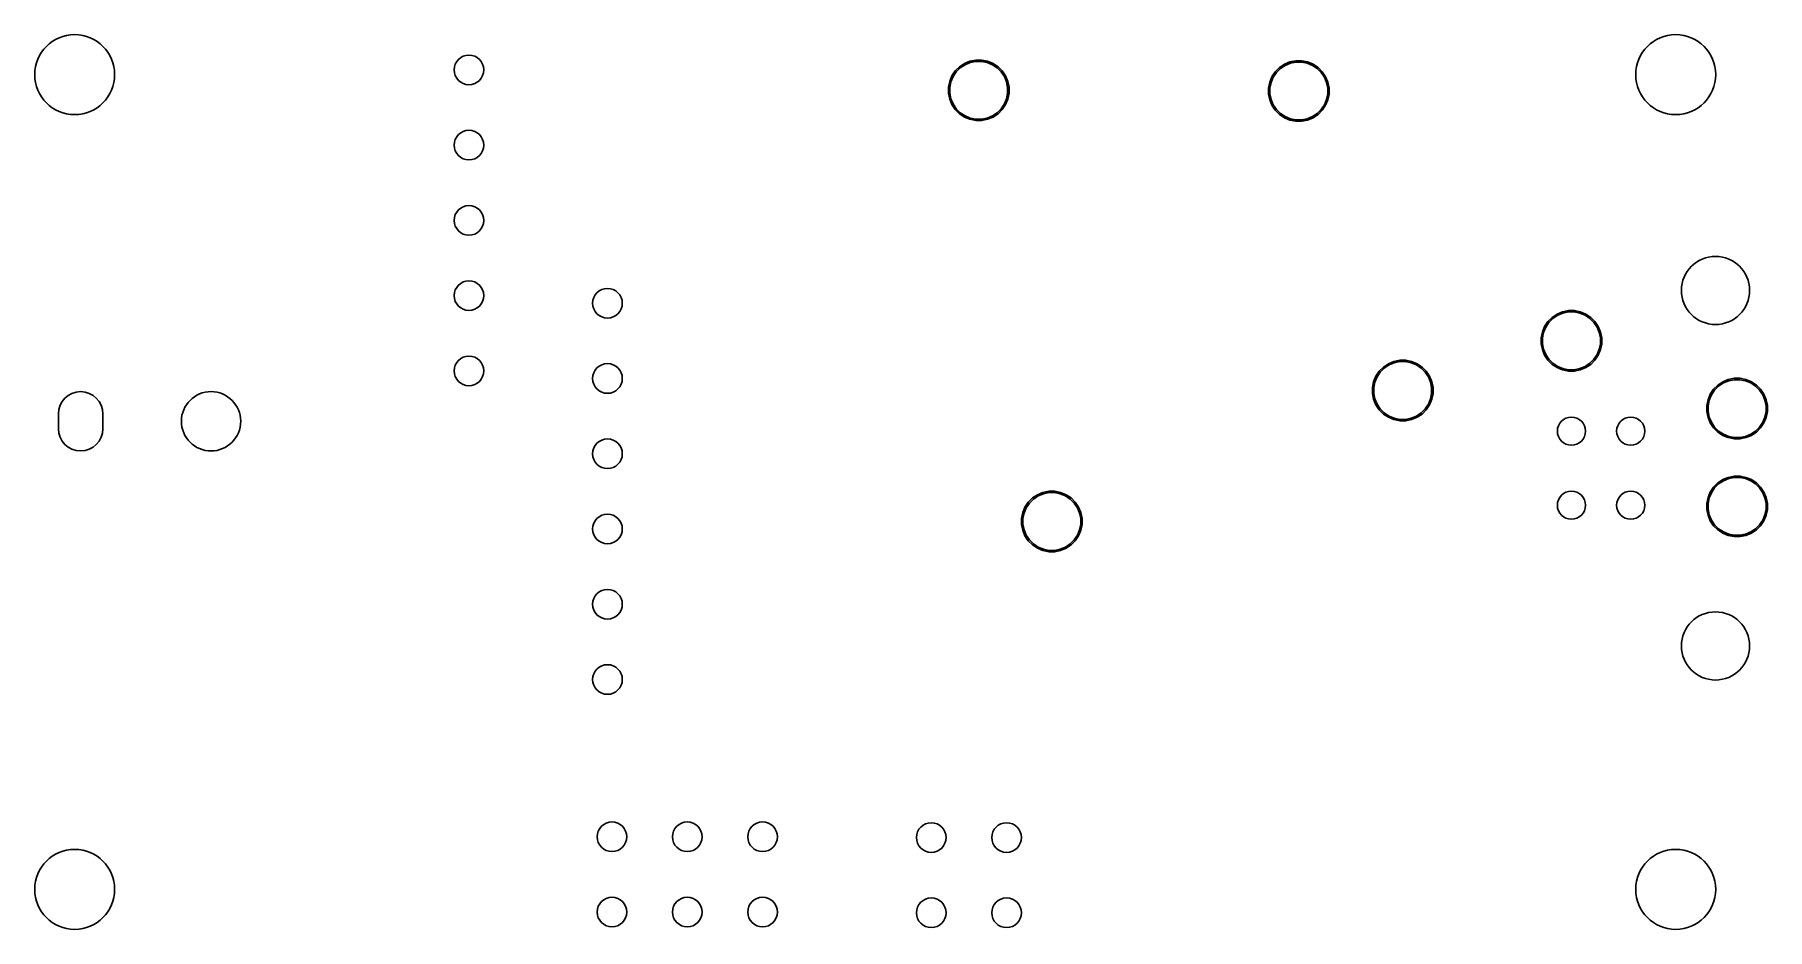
# Model space of a CAD drawing. Header units: inches. Extents: x 4.79 to 7.09, y -3.87 to -2.68.
import ezdxf

# ---------------------------------------------------------------- set-up
doc = ezdxf.new("R2010")
doc.units = ezdxf.units.IN
doc.header["$MEASUREMENT"] = 0
doc.layers.add('BLACK', color=250, linetype='CONTINUOUS')

msp = doc.modelspace()

# ---------------------------------------------------------------- linework, layer by layer
at = {"layer": 'BLACK', "linetype": 'CONTINUOUS'}
for p, q in [((6.0074, -2.738), (6.0118, -2.7314)), ((6.0132, -2.7325), (6.009, -2.7388)), ((6.0118, -2.7314), (6.0174, -2.7258)), ((6.0185, -2.7272), (6.0132, -2.7325)), ((6.0174, -2.7258), (6.024, -2.7214)), ((6.0248, -2.723), (6.0185, -2.7272)), ((6.024, -2.7214), (6.0313, -2.7184)), ((6.0318, -2.7201), (6.0248, -2.723)), ((6.0313, -2.7184), (6.039, -2.7168)), ((6.0392, -2.7186), (6.0318, -2.7201)), ((6.039, -2.7168), (6.047, -2.7168)), ((6.0468, -2.7186), (6.0392, -2.7186)), ((6.0542, -2.7201), (6.0468, -2.7186)), ((6.047, -2.7168), (6.0547, -2.7184)), ((6.0612, -2.723), (6.0542, -2.7201)), ((6.0547, -2.7184), (6.062, -2.7214)), ((6.0675, -2.7272), (6.0612, -2.723)), ((6.062, -2.7214), (6.0686, -2.7258)), ((6.0728, -2.7325), (6.0675, -2.7272)), ((6.0686, -2.7258), (6.0742, -2.7314)), ((6.077, -2.7388), (6.0728, -2.7325)), ((6.0742, -2.7314), (6.0786, -2.738)), ((6.4324, -2.739), (6.4368, -2.7324)), ((6.4382, -2.7335), (6.434, -2.7398)), ((6.4368, -2.7324), (6.4424, -2.7268)), ((6.4435, -2.7282), (6.4382, -2.7335)), ((6.4424, -2.7268), (6.449, -2.7224)), ((6.4498, -2.724), (6.4435, -2.7282)), ((6.449, -2.7224), (6.4563, -2.7194)), ((6.4568, -2.7211), (6.4498, -2.724)), ((6.4563, -2.7194), (6.464, -2.7178)), ((6.4642, -2.7196), (6.4568, -2.7211)), ((6.464, -2.7178), (6.472, -2.7178)), ((6.4718, -2.7196), (6.4642, -2.7196)), ((6.4792, -2.7211), (6.4718, -2.7196)), ((6.472, -2.7178), (6.4797, -2.7194)), ((6.4862, -2.724), (6.4792, -2.7211)), ((6.4797, -2.7194), (6.487, -2.7224)), ((6.4925, -2.7282), (6.4862, -2.724)), ((6.487, -2.7224), (6.4936, -2.7268)), ((6.4978, -2.7335), (6.4925, -2.7282)), ((6.4936, -2.7268), (6.4992, -2.7324)), ((6.502, -2.7398), (6.4978, -2.7335)), ((6.4992, -2.7324), (6.5036, -2.739)), ((6.0028, -2.753), (6.0044, -2.7453)), ((6.0028, -2.7532), (6.0028, -2.753)), ((6.0028, -2.761), (6.0028, -2.7532)), ((6.0044, -2.7453), (6.0074, -2.738)), ((6.0061, -2.7458), (6.0046, -2.7532)), ((6.0046, -2.7532), (6.0046, -2.7608)), ((6.0046, -2.7608), (6.0061, -2.7682)), ((6.009, -2.7388), (6.0061, -2.7458)), ((6.0799, -2.7458), (6.077, -2.7388)), ((6.0786, -2.738), (6.0816, -2.7453)), ((6.0814, -2.7532), (6.0799, -2.7458)), ((6.0799, -2.7682), (6.0814, -2.7608)), ((6.0814, -2.7608), (6.0814, -2.7532)), ((6.0816, -2.7453), (6.0832, -2.753)), ((6.0832, -2.753), (6.0832, -2.761)), ((6.4278, -2.754), (6.4294, -2.7463)), ((6.4278, -2.7542), (6.4278, -2.754)), ((6.4278, -2.762), (6.4278, -2.7542)), ((6.4294, -2.7463), (6.4324, -2.739)), ((6.4311, -2.7468), (6.4296, -2.7542)), ((6.4296, -2.7542), (6.4296, -2.7618)), ((6.434, -2.7398), (6.4311, -2.7468)), ((6.5049, -2.7468), (6.502, -2.7398)), ((6.5036, -2.739), (6.5066, -2.7463)), ((6.5064, -2.7542), (6.5049, -2.7468)), ((6.5064, -2.7618), (6.5064, -2.7542)), ((6.5066, -2.7463), (6.5082, -2.754)), ((6.5082, -2.754), (6.5082, -2.762)), ((6.0044, -2.7687), (6.0028, -2.761)), ((6.0074, -2.776), (6.0044, -2.7687)), ((6.0061, -2.7682), (6.009, -2.7752)), ((6.0118, -2.7826), (6.0074, -2.776)), ((6.009, -2.7752), (6.0132, -2.7815)), ((6.0174, -2.7882), (6.0118, -2.7826)), ((6.0132, -2.7815), (6.0185, -2.7868)), ((6.0675, -2.7868), (6.0728, -2.7815)), ((6.0742, -2.7826), (6.0686, -2.7882)), ((6.0728, -2.7815), (6.077, -2.7752)), ((6.0786, -2.776), (6.0742, -2.7826)), ((6.077, -2.7752), (6.0799, -2.7682)), ((6.0816, -2.7687), (6.0786, -2.776)), ((6.0832, -2.761), (6.0816, -2.7687)), ((6.4294, -2.7697), (6.4278, -2.762)), ((6.4324, -2.777), (6.4294, -2.7697)), ((6.4296, -2.7618), (6.4311, -2.7692)), ((6.4311, -2.7692), (6.434, -2.7762)), ((6.4368, -2.7836), (6.4324, -2.777)), ((6.434, -2.7762), (6.4382, -2.7825)), ((6.4424, -2.7892), (6.4368, -2.7836)), ((6.4382, -2.7825), (6.4435, -2.7878)), ((6.4925, -2.7878), (6.4978, -2.7825)), ((6.4992, -2.7836), (6.4936, -2.7892)), ((6.4978, -2.7825), (6.502, -2.7762)), ((6.5036, -2.777), (6.4992, -2.7836)), ((6.502, -2.7762), (6.5049, -2.7692)), ((6.5066, -2.7697), (6.5036, -2.777)), ((6.5049, -2.7692), (6.5064, -2.7618)), ((6.5082, -2.762), (6.5066, -2.7697)), ((6.024, -2.7926), (6.0174, -2.7882)), ((6.0185, -2.7868), (6.0248, -2.791)), ((6.0313, -2.7956), (6.024, -2.7926)), ((6.0248, -2.791), (6.0318, -2.7939)), ((6.039, -2.7972), (6.0313, -2.7956)), ((6.0318, -2.7939), (6.0392, -2.7954)), ((6.047, -2.7972), (6.039, -2.7972)), ((6.0392, -2.7954), (6.0468, -2.7954)), ((6.0468, -2.7954), (6.0542, -2.7939)), ((6.0547, -2.7956), (6.047, -2.7972)), ((6.0542, -2.7939), (6.0612, -2.791)), ((6.062, -2.7926), (6.0547, -2.7956)), ((6.0612, -2.791), (6.0675, -2.7868)), ((6.0686, -2.7882), (6.062, -2.7926)), ((6.449, -2.7936), (6.4424, -2.7892)), ((6.4435, -2.7878), (6.4498, -2.792)), ((6.4563, -2.7966), (6.449, -2.7936)), ((6.4498, -2.792), (6.4568, -2.7949)), ((6.464, -2.7982), (6.4563, -2.7966)), ((6.4568, -2.7949), (6.4642, -2.7964)), ((6.472, -2.7982), (6.464, -2.7982)), ((6.4642, -2.7964), (6.4718, -2.7964)), ((6.4718, -2.7964), (6.4792, -2.7949)), ((6.4797, -2.7966), (6.472, -2.7982)), ((6.4792, -2.7949), (6.4862, -2.792)), ((6.487, -2.7936), (6.4797, -2.7966)), ((6.4862, -2.792), (6.4925, -2.7878)), ((6.4936, -2.7892), (6.487, -2.7936)), ((6.7988, -3.0644), (6.8044, -3.0588)), ((6.8044, -3.0588), (6.811, -3.0544)), ((6.8118, -3.056), (6.8055, -3.0602)), ((6.811, -3.0544), (6.8183, -3.0514)), ((6.8188, -3.0531), (6.8118, -3.056)), ((6.8183, -3.0514), (6.826, -3.0498)), ((6.8262, -3.0516), (6.8188, -3.0531)), ((6.826, -3.0498), (6.834, -3.0498)), ((6.8338, -3.0516), (6.8262, -3.0516)), ((6.8412, -3.0531), (6.8338, -3.0516)), ((6.834, -3.0498), (6.8417, -3.0514)), ((6.8482, -3.056), (6.8412, -3.0531)), ((6.8417, -3.0514), (6.849, -3.0544)), ((6.8545, -3.0602), (6.8482, -3.056)), ((6.849, -3.0544), (6.8556, -3.0588)), ((6.8556, -3.0588), (6.8612, -3.0644)), ((6.7898, -3.086), (6.7914, -3.0783)), ((6.7914, -3.0783), (6.7944, -3.071)), ((6.7931, -3.0788), (6.7916, -3.0862)), ((6.796, -3.0718), (6.7931, -3.0788)), ((6.7944, -3.071), (6.7988, -3.0644)), ((6.8002, -3.0655), (6.796, -3.0718)), ((6.8055, -3.0602), (6.8002, -3.0655)), ((6.8598, -3.0655), (6.8545, -3.0602)), ((6.864, -3.0718), (6.8598, -3.0655)), ((6.8612, -3.0644), (6.8656, -3.071)), ((6.8669, -3.0788), (6.864, -3.0718)), ((6.8656, -3.071), (6.8686, -3.0783)), ((6.8684, -3.0862), (6.8669, -3.0788)), ((6.8686, -3.0783), (6.8702, -3.086)), ((6.7898, -3.0862), (6.7898, -3.086)), ((6.7898, -3.094), (6.7898, -3.0862)), ((6.7914, -3.1017), (6.7898, -3.094)), ((6.7944, -3.109), (6.7914, -3.1017)), ((6.7916, -3.0862), (6.7916, -3.0938)), ((6.7916, -3.0938), (6.7931, -3.1012)), ((6.7931, -3.1012), (6.796, -3.1082)), ((6.864, -3.1082), (6.8669, -3.1012)), ((6.8686, -3.1017), (6.8656, -3.109)), ((6.8669, -3.1012), (6.8684, -3.0938)), ((6.8684, -3.0938), (6.8684, -3.0862)), ((6.8702, -3.094), (6.8686, -3.1017)), ((6.8702, -3.086), (6.8702, -3.094)), ((6.5748, -3.1304), (6.5804, -3.1248)), ((6.5815, -3.1262), (6.5762, -3.1315)), ((6.5804, -3.1248), (6.587, -3.1204)), ((6.5878, -3.122), (6.5815, -3.1262)), ((6.587, -3.1204), (6.5943, -3.1174)), ((6.5948, -3.1191), (6.5878, -3.122)), ((6.5943, -3.1174), (6.602, -3.1158)), ((6.6022, -3.1176), (6.5948, -3.1191)), ((6.602, -3.1158), (6.61, -3.1158)), ((6.6098, -3.1176), (6.6022, -3.1176)), ((6.6172, -3.1191), (6.6098, -3.1176)), ((6.61, -3.1158), (6.6177, -3.1174)), ((6.6242, -3.122), (6.6172, -3.1191)), ((6.6177, -3.1174), (6.625, -3.1204)), ((6.6305, -3.1262), (6.6242, -3.122)), ((6.625, -3.1204), (6.6316, -3.1248)), ((6.6358, -3.1315), (6.6305, -3.1262)), ((6.6316, -3.1248), (6.6372, -3.1304)), ((6.7988, -3.1156), (6.7944, -3.109)), ((6.796, -3.1082), (6.8002, -3.1145)), ((6.8044, -3.1212), (6.7988, -3.1156)), ((6.8002, -3.1145), (6.8055, -3.1198)), ((6.811, -3.1256), (6.8044, -3.1212)), ((6.8055, -3.1198), (6.8118, -3.124)), ((6.8183, -3.1286), (6.811, -3.1256)), ((6.8118, -3.124), (6.8188, -3.1269)), ((6.826, -3.1302), (6.8183, -3.1286)), ((6.8188, -3.1269), (6.8262, -3.1284)), ((6.8262, -3.1284), (6.8338, -3.1284)), ((6.8338, -3.1284), (6.8412, -3.1269)), ((6.8417, -3.1286), (6.834, -3.1302)), ((6.8412, -3.1269), (6.8482, -3.124)), ((6.849, -3.1256), (6.8417, -3.1286)), ((6.8482, -3.124), (6.8545, -3.1198)), ((6.8556, -3.1212), (6.849, -3.1256)), ((6.8545, -3.1198), (6.8598, -3.1145)), ((6.8612, -3.1156), (6.8556, -3.1212)), ((6.8598, -3.1145), (6.864, -3.1082)), ((6.8656, -3.109), (6.8612, -3.1156)), ((6.5658, -3.152), (6.5674, -3.1443)), ((6.5658, -3.1522), (6.5658, -3.152)), ((6.5674, -3.1443), (6.5704, -3.137)), ((6.5691, -3.1448), (6.5676, -3.1522)), ((6.572, -3.1378), (6.5691, -3.1448)), ((6.5704, -3.137), (6.5748, -3.1304)), ((6.5762, -3.1315), (6.572, -3.1378)), ((6.64, -3.1378), (6.6358, -3.1315)), ((6.6372, -3.1304), (6.6416, -3.137)), ((6.6429, -3.1448), (6.64, -3.1378)), ((6.6416, -3.137), (6.6446, -3.1443)), ((6.6444, -3.1522), (6.6429, -3.1448)), ((6.6446, -3.1443), (6.6462, -3.152)), ((6.6462, -3.152), (6.6462, -3.16)), ((6.834, -3.1302), (6.826, -3.1302)), ((7.0188, -3.1544), (7.0244, -3.1488)), ((7.0255, -3.1502), (7.0202, -3.1555)), ((7.0244, -3.1488), (7.031, -3.1444)), ((7.0318, -3.146), (7.0255, -3.1502)), ((7.031, -3.1444), (7.0383, -3.1414)), ((7.0388, -3.1431), (7.0318, -3.146)), ((7.0383, -3.1414), (7.046, -3.1398)), ((7.0462, -3.1416), (7.0388, -3.1431)), ((7.046, -3.1398), (7.054, -3.1398)), ((7.0538, -3.1416), (7.0462, -3.1416)), ((7.0612, -3.1431), (7.0538, -3.1416)), ((7.054, -3.1398), (7.0617, -3.1414)), ((7.0682, -3.146), (7.0612, -3.1431)), ((7.0617, -3.1414), (7.069, -3.1444)), ((7.0745, -3.1502), (7.0682, -3.146)), ((7.069, -3.1444), (7.0756, -3.1488)), ((7.0798, -3.1555), (7.0745, -3.1502)), ((7.0756, -3.1488), (7.0812, -3.1544)), ((6.5658, -3.16), (6.5658, -3.1522)), ((6.5674, -3.1677), (6.5658, -3.16)), ((6.5704, -3.175), (6.5674, -3.1677)), ((6.5676, -3.1522), (6.5676, -3.1598)), ((6.5676, -3.1598), (6.5691, -3.1672)), ((6.5691, -3.1672), (6.572, -3.1742)), ((6.5748, -3.1816), (6.5704, -3.175)), ((6.572, -3.1742), (6.5762, -3.1805)), ((6.6358, -3.1805), (6.64, -3.1742)), ((6.6416, -3.175), (6.6372, -3.1816)), ((6.64, -3.1742), (6.6429, -3.1672)), ((6.6446, -3.1677), (6.6416, -3.175)), ((6.6429, -3.1672), (6.6444, -3.1598)), ((6.6444, -3.1598), (6.6444, -3.1522)), ((6.6462, -3.16), (6.6446, -3.1677)), ((7.0098, -3.176), (7.0114, -3.1683)), ((7.0114, -3.1683), (7.0144, -3.161)), ((7.0131, -3.1688), (7.0116, -3.1762)), ((7.016, -3.1618), (7.0131, -3.1688)), ((7.0144, -3.161), (7.0188, -3.1544)), ((7.0202, -3.1555), (7.016, -3.1618)), ((7.084, -3.1618), (7.0798, -3.1555)), ((7.0812, -3.1544), (7.0856, -3.161)), ((7.0869, -3.1688), (7.084, -3.1618)), ((7.0856, -3.161), (7.0886, -3.1683)), ((7.0884, -3.1762), (7.0869, -3.1688)), ((7.0886, -3.1683), (7.0902, -3.176)), ((4.8209, -3.187), (4.8209, -3.2067)), ((4.8209, -3.187), (4.8209, -3.2067)), ((4.8799, -3.2067), (4.8799, -3.187)), ((4.8799, -3.2067), (4.8799, -3.187)), ((6.5804, -3.1872), (6.5748, -3.1816)), ((6.5762, -3.1805), (6.5815, -3.1858)), ((6.587, -3.1916), (6.5804, -3.1872)), ((6.5815, -3.1858), (6.5878, -3.19)), ((6.5943, -3.1946), (6.587, -3.1916)), ((6.5878, -3.19), (6.5948, -3.1929)), ((6.602, -3.1962), (6.5943, -3.1946)), ((6.5948, -3.1929), (6.6022, -3.1944)), ((6.61, -3.1962), (6.602, -3.1962)), ((6.6022, -3.1944), (6.6098, -3.1944)), ((6.6098, -3.1944), (6.6172, -3.1929)), ((6.6177, -3.1946), (6.61, -3.1962)), ((6.6172, -3.1929), (6.6242, -3.19)), ((6.625, -3.1916), (6.6177, -3.1946)), ((6.6242, -3.19), (6.6305, -3.1858)), ((6.6316, -3.1872), (6.625, -3.1916)), ((6.6305, -3.1858), (6.6358, -3.1805)), ((6.6372, -3.1816), (6.6316, -3.1872)), ((7.0098, -3.1762), (7.0098, -3.176)), ((7.0098, -3.184), (7.0098, -3.1762)), ((7.0114, -3.1917), (7.0098, -3.184)), ((7.0144, -3.199), (7.0114, -3.1917)), ((7.0116, -3.1762), (7.0116, -3.1838)), ((7.0116, -3.1838), (7.0131, -3.1912)), ((7.0131, -3.1912), (7.016, -3.1982)), ((7.084, -3.1982), (7.0869, -3.1912)), ((7.0886, -3.1917), (7.0856, -3.199)), ((7.0869, -3.1912), (7.0884, -3.1838)), ((7.0884, -3.1838), (7.0884, -3.1762)), ((7.0902, -3.184), (7.0886, -3.1917)), ((7.0902, -3.176), (7.0902, -3.184)), ((7.0188, -3.2056), (7.0144, -3.199)), ((7.016, -3.1982), (7.0202, -3.2045)), ((7.0244, -3.2112), (7.0188, -3.2056)), ((7.0202, -3.2045), (7.0255, -3.2098)), ((7.031, -3.2156), (7.0244, -3.2112)), ((7.0255, -3.2098), (7.0318, -3.214)), ((7.0383, -3.2186), (7.031, -3.2156)), ((7.0318, -3.214), (7.0388, -3.2169)), ((7.046, -3.2202), (7.0383, -3.2186)), ((7.0388, -3.2169), (7.0462, -3.2184)), ((7.054, -3.2202), (7.046, -3.2202)), ((7.0462, -3.2184), (7.0538, -3.2184)), ((7.0538, -3.2184), (7.0612, -3.2169)), ((7.0617, -3.2186), (7.054, -3.2202)), ((7.0612, -3.2169), (7.0682, -3.214)), ((7.069, -3.2156), (7.0617, -3.2186)), ((7.0682, -3.214), (7.0745, -3.2098)), ((7.0756, -3.2112), (7.069, -3.2156)), ((7.0745, -3.2098), (7.0798, -3.2045)), ((7.0812, -3.2056), (7.0756, -3.2112)), ((7.0798, -3.2045), (7.084, -3.1982)), ((7.0856, -3.199), (7.0812, -3.2056)), ((6.1283, -3.2914), (6.136, -3.2898)), ((6.136, -3.2898), (6.144, -3.2898)), ((6.144, -3.2898), (6.1517, -3.2914)), ((7.0144, -3.291), (7.0188, -3.2844)), ((7.0202, -3.2855), (7.016, -3.2918)), ((7.0188, -3.2844), (7.0244, -3.2788)), ((7.0255, -3.2802), (7.0202, -3.2855)), ((7.0244, -3.2788), (7.031, -3.2744)), ((7.0318, -3.276), (7.0255, -3.2802)), ((7.031, -3.2744), (7.0383, -3.2714)), ((7.0388, -3.2731), (7.0318, -3.276)), ((7.0383, -3.2714), (7.046, -3.2698)), ((7.0462, -3.2716), (7.0388, -3.2731)), ((7.046, -3.2698), (7.054, -3.2698)), ((7.0538, -3.2716), (7.0462, -3.2716)), ((7.0612, -3.2731), (7.0538, -3.2716)), ((7.054, -3.2698), (7.0617, -3.2714)), ((7.0682, -3.276), (7.0612, -3.2731)), ((7.0617, -3.2714), (7.069, -3.2744)), ((7.0745, -3.2802), (7.0682, -3.276)), ((7.069, -3.2744), (7.0756, -3.2788)), ((7.0798, -3.2855), (7.0745, -3.2802)), ((7.0756, -3.2788), (7.0812, -3.2844)), ((7.084, -3.2918), (7.0798, -3.2855)), ((7.0812, -3.2844), (7.0856, -3.291)), ((6.1014, -3.3183), (6.1044, -3.311)), ((6.106, -3.3118), (6.1031, -3.3188)), ((6.1044, -3.311), (6.1088, -3.3044)), ((6.1102, -3.3055), (6.106, -3.3118)), ((6.1088, -3.3044), (6.1144, -3.2988)), ((6.1155, -3.3002), (6.1102, -3.3055)), ((6.1144, -3.2988), (6.121, -3.2944)), ((6.1218, -3.296), (6.1155, -3.3002)), ((6.121, -3.2944), (6.1283, -3.2914)), ((6.1288, -3.2931), (6.1218, -3.296)), ((6.1362, -3.2916), (6.1288, -3.2931)), ((6.1438, -3.2916), (6.1362, -3.2916)), ((6.1512, -3.2931), (6.1438, -3.2916)), ((6.1582, -3.296), (6.1512, -3.2931)), ((6.1517, -3.2914), (6.159, -3.2944)), ((6.1645, -3.3002), (6.1582, -3.296)), ((6.159, -3.2944), (6.1656, -3.2988)), ((6.1698, -3.3055), (6.1645, -3.3002)), ((6.1656, -3.2988), (6.1712, -3.3044)), ((6.174, -3.3118), (6.1698, -3.3055)), ((6.1712, -3.3044), (6.1756, -3.311)), ((6.1769, -3.3188), (6.174, -3.3118)), ((6.1756, -3.311), (6.1786, -3.3183)), ((7.0098, -3.306), (7.0114, -3.2983)), ((7.0098, -3.3062), (7.0098, -3.306)), ((7.0098, -3.314), (7.0098, -3.3062)), ((7.0114, -3.2983), (7.0144, -3.291)), ((7.0131, -3.2988), (7.0116, -3.3062)), ((7.0116, -3.3062), (7.0116, -3.3138)), ((7.016, -3.2918), (7.0131, -3.2988)), ((7.0869, -3.2988), (7.084, -3.2918)), ((7.0856, -3.291), (7.0886, -3.2983)), ((7.0884, -3.3062), (7.0869, -3.2988)), ((7.0884, -3.3138), (7.0884, -3.3062)), ((7.0886, -3.2983), (7.0902, -3.306)), ((7.0902, -3.306), (7.0902, -3.314)), ((6.0998, -3.326), (6.1014, -3.3183)), ((6.0998, -3.3262), (6.0998, -3.326)), ((6.0998, -3.334), (6.0998, -3.3262)), ((6.1014, -3.3417), (6.0998, -3.334)), ((6.1031, -3.3188), (6.1016, -3.3262)), ((6.1016, -3.3262), (6.1016, -3.3338)), ((6.1016, -3.3338), (6.1031, -3.3412)), ((6.1784, -3.3262), (6.1769, -3.3188)), ((6.1769, -3.3412), (6.1784, -3.3338)), ((6.1784, -3.3338), (6.1784, -3.3262)), ((6.1786, -3.3183), (6.1802, -3.326)), ((6.1802, -3.334), (6.1786, -3.3417)), ((6.1802, -3.326), (6.1802, -3.334)), ((7.0114, -3.3217), (7.0098, -3.314)), ((7.0144, -3.329), (7.0114, -3.3217)), ((7.0116, -3.3138), (7.0131, -3.3212)), ((7.0131, -3.3212), (7.016, -3.3282)), ((7.0188, -3.3356), (7.0144, -3.329)), ((7.016, -3.3282), (7.0202, -3.3345)), ((7.0244, -3.3412), (7.0188, -3.3356)), ((7.0202, -3.3345), (7.0255, -3.3398)), ((7.0745, -3.3398), (7.0798, -3.3345)), ((7.0812, -3.3356), (7.0756, -3.3412)), ((7.0798, -3.3345), (7.084, -3.3282)), ((7.0856, -3.329), (7.0812, -3.3356)), ((7.084, -3.3282), (7.0869, -3.3212)), ((7.0886, -3.3217), (7.0856, -3.329)), ((7.0869, -3.3212), (7.0884, -3.3138)), ((7.0902, -3.314), (7.0886, -3.3217)), ((6.1044, -3.349), (6.1014, -3.3417)), ((6.1031, -3.3412), (6.106, -3.3482)), ((6.1088, -3.3556), (6.1044, -3.349)), ((6.106, -3.3482), (6.1102, -3.3545)), ((6.1144, -3.3612), (6.1088, -3.3556)), ((6.1102, -3.3545), (6.1155, -3.3598)), ((6.1645, -3.3598), (6.1698, -3.3545)), ((6.1712, -3.3556), (6.1656, -3.3612)), ((6.1698, -3.3545), (6.174, -3.3482)), ((6.1756, -3.349), (6.1712, -3.3556)), ((6.174, -3.3482), (6.1769, -3.3412)), ((6.1786, -3.3417), (6.1756, -3.349)), ((7.031, -3.3456), (7.0244, -3.3412)), ((7.0255, -3.3398), (7.0318, -3.344)), ((7.0383, -3.3486), (7.031, -3.3456)), ((7.0318, -3.344), (7.0388, -3.3469)), ((7.046, -3.3502), (7.0383, -3.3486)), ((7.0388, -3.3469), (7.0462, -3.3484)), ((7.054, -3.3502), (7.046, -3.3502)), ((7.0462, -3.3484), (7.0538, -3.3484)), ((7.0538, -3.3484), (7.0612, -3.3469)), ((7.0617, -3.3486), (7.054, -3.3502)), ((7.0612, -3.3469), (7.0682, -3.344)), ((7.069, -3.3456), (7.0617, -3.3486)), ((7.0682, -3.344), (7.0745, -3.3398)), ((7.0756, -3.3412), (7.069, -3.3456)), ((6.121, -3.3656), (6.1144, -3.3612)), ((6.1155, -3.3598), (6.1218, -3.364)), ((6.1283, -3.3686), (6.121, -3.3656)), ((6.1218, -3.364), (6.1288, -3.3669)), ((6.136, -3.3702), (6.1283, -3.3686)), ((6.1288, -3.3669), (6.1362, -3.3684)), ((6.144, -3.3702), (6.136, -3.3702)), ((6.1362, -3.3684), (6.1438, -3.3684)), ((6.1438, -3.3684), (6.1512, -3.3669)), ((6.1517, -3.3686), (6.144, -3.3702)), ((6.1512, -3.3669), (6.1582, -3.364)), ((6.159, -3.3656), (6.1517, -3.3686)), ((6.1582, -3.364), (6.1645, -3.3598)), ((6.1656, -3.3612), (6.159, -3.3656))]:
    msp.add_line(p, q, dxfattribs=at)
at = {"layer": 'BLACK'}
for centre, radius in [((4.8425, -2.7362), 0.0531), ((4.8425, -2.7362), 0.0531), ((6.9685, -2.7362), 0.0531), ((6.9685, -2.7362), 0.0531), ((5.3661, -2.7299), 0.0197), ((5.3661, -2.7299), 0.0197), ((5.3661, -2.8299), 0.0197), ((5.3661, -2.8299), 0.0197), ((5.3661, -2.9299), 0.0197), ((5.3661, -2.9299), 0.0197), ((7.0213, -3.023), 0.0453), ((7.0213, -3.023), 0.0453), ((5.3661, -3.0299), 0.0197), ((5.3661, -3.0299), 0.0197), ((5.55, -3.04), 0.0197), ((5.55, -3.04), 0.0197), ((5.3661, -3.1299), 0.0197), ((5.3661, -3.1299), 0.0197), ((5.55, -3.14), 0.0197), ((5.55, -3.14), 0.0197), ((5.0236, -3.1969), 0.0394), ((5.0236, -3.1969), 0.0394), ((6.83, -3.21), 0.0187), ((6.83, -3.21), 0.0187), ((6.9087, -3.21), 0.0187), ((6.9087, -3.21), 0.0187), ((5.55, -3.24), 0.0197), ((5.55, -3.24), 0.0197), ((6.83, -3.3084), 0.0187), ((6.83, -3.3084), 0.0187), ((6.9087, -3.3084), 0.0187), ((6.9087, -3.3084), 0.0187), ((5.55, -3.34), 0.0197), ((5.55, -3.34), 0.0197), ((5.55, -3.44), 0.0197), ((5.55, -3.44), 0.0197), ((7.0213, -3.4954), 0.0453), ((7.0213, -3.4954), 0.0453), ((5.55, -3.54), 0.0197), ((5.55, -3.54), 0.0197), ((5.556, -3.749), 0.0197), ((5.556, -3.749), 0.0197), ((5.656, -3.749), 0.0197), ((5.656, -3.749), 0.0197), ((5.756, -3.749), 0.0197), ((5.756, -3.749), 0.0197), ((5.98, -3.75), 0.0197), ((5.98, -3.75), 0.0197), ((6.08, -3.75), 0.0197), ((6.08, -3.75), 0.0197), ((4.8425, -3.8189), 0.0531), ((4.8425, -3.8189), 0.0531), ((6.9685, -3.8189), 0.0531), ((6.9685, -3.8189), 0.0531), ((5.556, -3.849), 0.0197), ((5.556, -3.849), 0.0197), ((5.656, -3.849), 0.0197), ((5.656, -3.849), 0.0197), ((5.756, -3.849), 0.0197), ((5.756, -3.849), 0.0197), ((5.98, -3.85), 0.0197), ((5.98, -3.85), 0.0197), ((6.08, -3.85), 0.0197), ((6.08, -3.85), 0.0197)]:
    msp.add_circle(centre, radius, dxfattribs=at)
for centre, start, end in [((4.8504, -3.187), 0, 180), ((4.8504, -3.187), 0, 180), ((4.8504, -3.2067), 180, 360), ((4.8504, -3.2067), 180, 360)]:
    msp.add_arc(centre, 0.0295, start, end, dxfattribs=at)

doc.saveas('drawing.dxf')
